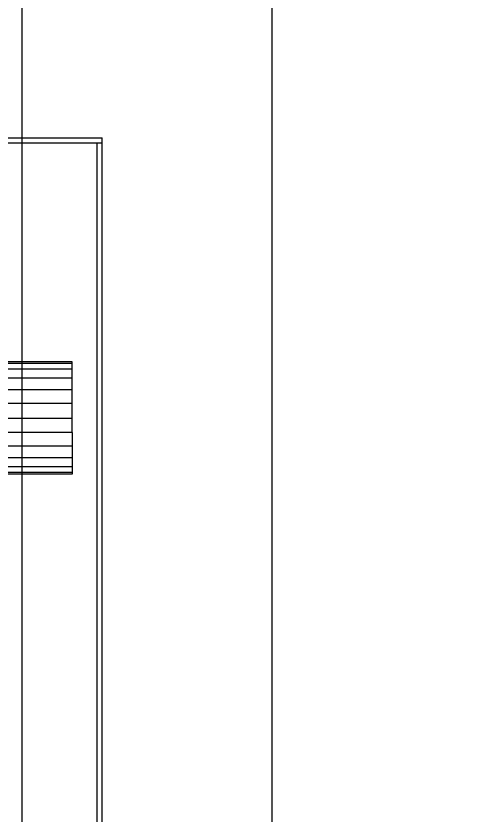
# Model space of a CAD drawing. Header units: millimetres. Extents: x -191664 to 191490, y -197311 to 10263.
# Drawn here: x 4097.5 to 4277.5, y -139501.8 to -139182.8 of the extents above; entities that cross this region are included whole.
import ezdxf

# ---------------------------------------------------------------- set-up
doc = ezdxf.new("R2010")
doc.units = ezdxf.units.MM
doc.layers.add('DET_secador_frontal', color=7, linetype='Continuous', lineweight=0)
doc.layers.add('R15_COTAS_TRANSPORTE_P', color=1, linetype='Continuous', lineweight=0)
doc.dimstyles.new('PLANTA_20', dxfattribs={"dimtxt": 50, "dimasz": 30, "dimexe": 30, "dimexo": 16, "dimgap": 20, "dimtad": 1, "dimtih": 1, "dimtoh": 1, "dimdec": 1, "dimzin": 0, "dimdsep": 46, "dimcen": 0.09, "dimadec": 0, "dimazin": 0, "dimtfac": 1, "dimtdec": 4, "dimtofl": 0, "dimtmove": 0, "dimatfit": 3, "dimfxl": 1, "dimtolj": 1, "dimtzin": 0, "dimarcsym": 0})

# ---------------------------------------------------------------- blocks, each defined once
blk = doc.blocks.new('*D133')
at = {"layer": 'Defpoints', "color": 0, "transparency": 16777216}
for p in [(439.69, -194147.98), (217.89, -194406.09), (-500, -194490), (-500, -194490), (500, -194490)]:
    blk.add_point(p, dxfattribs=at)
at = {"layer": 'R15_COTAS_TRANSPORTE_P', "color": 0, "lineweight": -2, "transparency": 16777216}
blk.add_arc((-500, -194490), 722.77, 2.37834, 17.62166, dxfattribs=at)
at = {"layer": 'R15_COTAS_TRANSPORTE_P', "color": 0, "transparency": 16777216}
for points in [[(184.12, -194272.81), (193.59, -194269.58), (179.18, -194242.8)], [(227.15, -194459.9), (217.15, -194460.11), (222.77, -194490)]]:
    blk.add_solid(points, dxfattribs=at)

msp = doc.modelspace()

# ---------------------------------------------------------------- linework, layer by layer
at = {"layer": 'DET_secador_frontal', "color": 253, "true_color": 0xa6b3ba}
for p, q in [((4100, -141525), (4100, -138560)), ((4200, -141525), (4200, -138560))]:
    msp.add_line(p, q, dxfattribs=at)
at = {"layer": 'DET_secador_frontal', "color": 55, "true_color": 0xb9a24b}
for p, q in [((4005, -139231.5), (4132, -139231.5)), ((4132, -139233.5), (4132, -139231.5)), ((4005, -139233.5), (4132, -139233.5))]:
    msp.add_line(p, q, dxfattribs=at)
at = {"layer": 'DET_secador_frontal', "color": 43, "true_color": 0xc7ad4e}
for p, q in [((4130, -139233.5), (4132, -139233.5)), ((4130, -139733.5), (4130, -139233.5)), ((4132, -139733.5), (4132, -139233.5))]:
    msp.add_line(p, q, dxfattribs=at)
at = {"layer": 'DET_secador_frontal', "color": 9, "true_color": 0xbcc6c9}
for p, q in [((4120, -139321), (3860, -139321)), ((4120, -139321.77), (3860, -139321.77)), ((4120, -139324.01), (3860, -139324.01)), ((4120, -139321.77), (4120, -139321)), ((4120, -139324.01), (4120, -139321.77)), ((4120, -139327.59), (4120, -139324.01)), ((4120, -139327.59), (3860, -139327.59)), ((4120, -139332.25), (4120, -139327.59)), ((4120, -139332.25), (3860, -139332.25)), ((4120, -139337.68), (4120, -139332.25)), ((4120, -139337.68), (3860, -139337.68)), ((4120, -139343.5), (4120, -139337.68)), ((3860, -139343.5), (4120, -139343.5)), ((4120, -139349.32), (4120, -139343.5)), ((4120, -139349.32), (3860, -139349.32)), ((4120, -139349.32), (4120, -139354.75)), ((4120, -139354.75), (3860, -139354.75)), ((4120, -139354.75), (4120, -139359.41)), ((4120, -139359.41), (3860, -139359.41)), ((4120, -139359.41), (4120, -139362.99)), ((4120, -139362.99), (3860, -139362.99)), ((4120, -139365.23), (3860, -139365.23)), ((4120, -139362.99), (4120, -139365.23)), ((4120, -139365.23), (4120, -139366)), ((4120, -139366), (3860, -139366))]:
    msp.add_line(p, q, dxfattribs=at)

# ---------------------------------------------------------------- dimensions: what is measured, and where the dimension line sits
at = {"layer": 'R15_COTAS_TRANSPORTE_P'}
dim = msp.add_angular_dim_2l(base=(217.89, -194406.09), line1=((-500, -194490), (500, -194490)), line2=((-500, -194490), (439.69, -194147.98)), dimstyle='PLANTA_20', dxfattribs=at)
dim.commit()
dim.dimension.update_dxf_attribs({"geometry": '*D133', "text_midpoint": (191490.46, -33543.69)})

doc.saveas('drawing.dxf')
